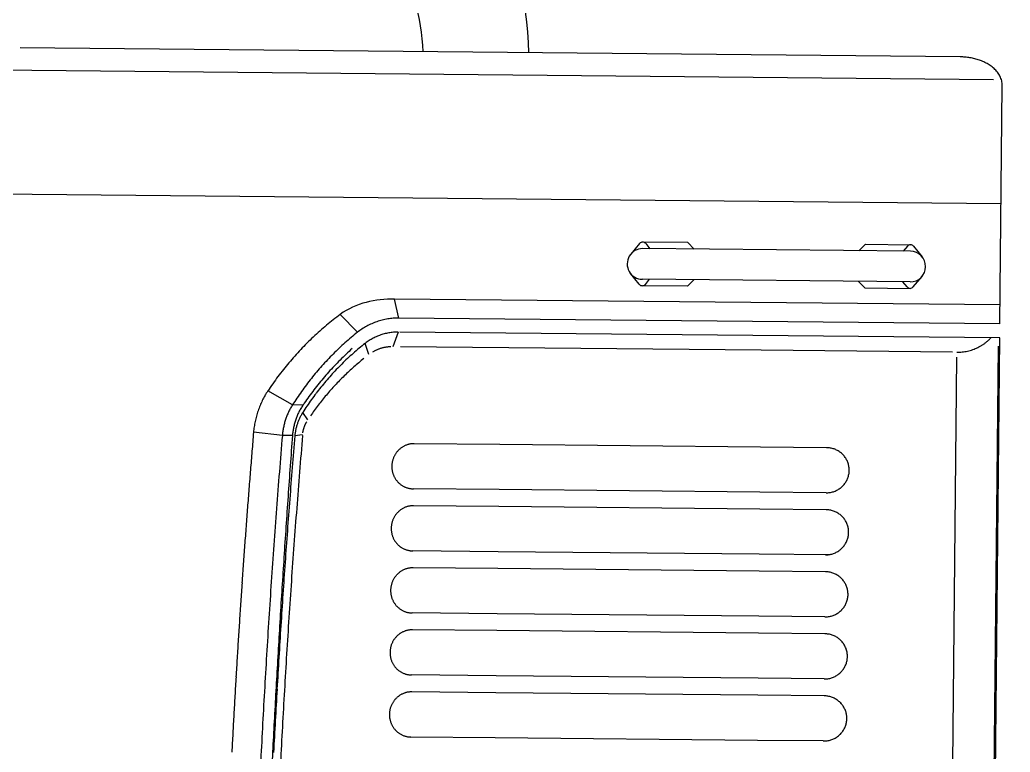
# Model space of a CAD drawing. Header units: metres. Extents: x -81 to 63023, y -186 to 109005.
# Drawn here: x 151.289 to 151.963, y -76.135 to -75.636 of the extents above; entities that cross this region are included whole.
import ezdxf

# ---------------------------------------------------------------- set-up
doc = ezdxf.new("R2010")
doc.units = ezdxf.units.M
doc.layers.add('LIN010CO', color=2, linetype='Continuous')

# ---------------------------------------------------------------- blocks, each defined once
blk = doc.blocks.new('scavatrice posa tubi')
for p, q in [((-0.16793, 0.85181), (-0.8347, 0.85826)), ((-0.14435, 0.83559), (-1.10574, 0.84489)), ((-0.13977, 0.66259), (-0.13813, 0.83153)), ((-0.13895, 0.74756), (-1.17863, 0.75762)), ((-0.39531, 0.71948), (-0.40159, 0.71201)), ((-0.36115, 0.72017), (-0.39314, 0.72048)), ((-0.39099, 0.71944), (-0.38807, 0.71583)), ((-0.3566, 0.71552), (-0.36115, 0.72017)), ((-0.23984, 0.71439), (-0.2352, 0.71895)), ((-0.2352, 0.71895), (-0.20321, 0.71864)), ((-0.20538, 0.71764), (-0.20837, 0.71409)), ((-0.20106, 0.7176), (-0.19493, 0.71001)), ((-0.20325, 0.71404), (-0.39318, 0.71588)), ((-0.39559, 0.69063), (-0.40172, 0.69821)), ((-0.20134, 0.68875), (-0.19506, 0.69621)), ((-0.36145, 0.68928), (-0.39344, 0.68959)), ((-0.20346, 0.69235), (-0.39339, 0.69419)), ((-0.39127, 0.69058), (-0.38828, 0.69414)), ((-0.35681, 0.69383), (-0.36145, 0.68928)), ((-0.24005, 0.6927), (-0.2355, 0.68806)), ((-0.20566, 0.68879), (-0.20858, 0.6924)), ((-0.2355, 0.68806), (-0.20351, 0.68775)), ((-0.56612, 0.66671), (-0.56913, 0.68014)), ((-0.13964, 0.67598), (-0.56913, 0.68014)), ((-0.59543, 0.65657), (-0.60764, 0.66932)), ((-0.13977, 0.66259), (-0.56612, 0.66671)), ((-0.56656, 0.65672), (-0.57031, 0.64638)), ((-0.13987, 0.65259), (-0.56532, 0.65671)), ((-0.58735, 0.6408), (-0.58999, 0.64875)), ((-0.30904, 0.64386), (-0.56485, 0.64633)), ((-0.14728, -0.01835), (-0.14085, 0.64687)), ((-0.14641, -0.02416), (-0.13987, 0.65259)), ((-0.17349, 0.64254), (-0.30904, 0.64386)), ((-0.17324, 0.35103), (-0.17046, 0.63896)), ((-0.64152, 0.60509), (-0.65901, 0.61498)), ((-0.63404, 0.60501), (-0.64152, 0.60509)), ((-0.63064, 0.59452), (-0.63428, 0.59971)), ((-0.64872, 0.58351), (-0.66915, 0.58569)), ((-0.64154, 0.58344), (-0.64872, 0.58351)), ((-0.63433, 0.58397), (-0.63987, 0.58313)), ((-0.49439, 0.57704), (-0.5552, 0.57763)), ((-0.3097, 0.57526), (-0.49439, 0.57704)), ((-0.26269, 0.5748), (-0.3097, 0.57526)), ((-0.49496, 0.54506), (-0.55581, 0.54565)), ((-0.31001, 0.54327), (-0.49496, 0.54506)), ((-0.26313, 0.54282), (-0.31001, 0.54327)), ((-0.49517, 0.53306), (-0.55562, 0.53365)), ((-0.31013, 0.53127), (-0.49517, 0.53306)), ((-0.26312, 0.53082), (-0.31013, 0.53127)), ((-0.4957, 0.50108), (-0.55623, 0.50166)), ((-0.31044, 0.49929), (-0.4957, 0.50108)), ((-0.26122, 0.49881), (-0.31044, 0.49929)), ((-0.4959, 0.48908), (-0.55605, 0.48967)), ((-0.31056, 0.48729), (-0.4959, 0.48908)), ((-0.26354, 0.48683), (-0.31056, 0.48729)), ((-0.49641, 0.4571), (-0.55666, 0.45768)), ((-0.31087, 0.4553), (-0.49641, 0.4571)), ((-0.26398, 0.45485), (-0.31087, 0.4553)), ((-0.4966, 0.4451), (-0.55647, 0.44568)), ((-0.31098, 0.44331), (-0.4966, 0.4451)), ((-0.26397, 0.44285), (-0.31098, 0.44331)), ((-0.49707, 0.41311), (-0.55708, 0.4137)), ((-0.31129, 0.41132), (-0.49707, 0.41311)), ((-0.2644, 0.41086), (-0.31129, 0.41132)), ((-0.49725, 0.40112), (-0.5569, 0.4017)), ((-0.31141, 0.39932), (-0.49725, 0.40112)), ((-0.2644, 0.39887), (-0.31141, 0.39932)), ((-0.4977, 0.36913), (-0.55751, 0.36971)), ((-0.31172, 0.36733), (-0.4977, 0.36913)), ((-0.26483, 0.36688), (-0.31172, 0.36733))]:
    blk.add_line(p, q)
for centre, radius, start, end in [((-0.68129, 0.85178), 0.20743, 0.82507, 64.12645), ((-0.68129, 0.85178), 0.13246, 1.60622, 64.12645), ((-0.16836, 0.80684), 0.04498, 87.25592, 89.45189), ((-0.16835, 0.80708), 0.04473, 85.04064, 87.24921), ((-0.16831, 0.80756), 0.04425, 82.81329, 85.04546), ((-0.1682, 0.80837), 0.04343, 80.54041, 82.81497), ((-0.16805, 0.80929), 0.0425, 78.21468, 80.53921), ((-0.16782, 0.8104), 0.04136, 75.82828, 78.21605), ((-0.16746, 0.81182), 0.0399, 73.35188, 75.82788), ((-0.16701, 0.81333), 0.03833, 70.77654, 73.35359), ((-0.16645, 0.81494), 0.03662, 68.08086, 70.77845), ((-0.16575, 0.81668), 0.03475, 65.23881, 68.08214), ((-0.16492, 0.81846), 0.03279, 62.23049, 65.2427), ((-0.16395, 0.8203), 0.0307, 59.01365, 62.23185), ((-0.16286, 0.82212), 0.02858, 55.56041, 59.01669), ((-0.16168, 0.82384), 0.02649, 51.82123, 55.54948), ((-0.16031, 0.82558), 0.02427, 47.76163, 51.83103), ((-0.15892, 0.82711), 0.02222, 43.32222, 47.7685), ((-0.15748, 0.82847), 0.02023, 38.43128, 43.31375), ((-0.15608, 0.82958), 0.01845, 33.08765, 38.44245), ((-0.15476, 0.83044), 0.01687, 27.22734, 33.08169), ((-0.15354, 0.83107), 0.0155, 20.85096, 27.22268), ((-0.15259, 0.83143), 0.01448, 14.02688, 20.84788), ((-0.1519, 0.83161), 0.01377, 6.83186, 14.00432), ((-0.15156, 0.83166), 0.01343, 359.45241, 6.80186), ((-0.39317, 0.71768), 0.0028, 38.96705, 139.92418), ((-0.20324, 0.71584), 0.0028, 38.96692, 139.92405), ((-0.39329, 0.70503), 0.01085, 89.44555, 269.44555), ((-0.20336, 0.70319), 0.01085, 269.44555, 89.44555), ((-0.39341, 0.69239), 0.0028, 218.96692, 319.92405), ((-0.20348, 0.69055), 0.0028, 218.96705, 319.92418), ((-0.57687, 0.62678), 0.0525, 103.66425, 125.88313), ((-0.57026, 0.6019), 0.07825, 89.17617, 104.06493), ((-0.47531, 0.49228), 0.22103, 126.77688, 128.40016), ((-0.47646, 0.49368), 0.21922, 130.03054, 131.66734), ((-0.47589, 0.49299), 0.22012, 128.39828, 130.02843), ((-0.56637, 0.61967), 0.04698, 118.58049, 123.3979), ((-0.56598, 0.61895), 0.04779, 113.8477, 118.58402), ((-0.56587, 0.61871), 0.04805, 109.13613, 113.84587), ((-0.56591, 0.61883), 0.04793, 104.42192, 109.14426), ((-0.56607, 0.61947), 0.04727, 99.63447, 104.42278), ((-0.56629, 0.62079), 0.04593, 94.71254, 99.6399), ((-0.56644, 0.62269), 0.04403, 89.57954, 94.71926), ((-0.4772, 0.49449), 0.21812, 133.3058, 134.95085), ((-0.4766, 0.49384), 0.21901, 131.66539, 133.30379), ((-0.46781, 0.49603), 0.20509, 128.48304, 130.09944), ((-0.56696, 0.62055), 0.04592, 123.3921, 128.32062), ((-0.56649, 0.61808), 0.03868, 112.5177, 115.00745), ((-0.56636, 0.61776), 0.03902, 110.05284, 112.52082), ((-0.56632, 0.61766), 0.03913, 107.59407, 110.05517), ((-0.56636, 0.61779), 0.039, 105.12594, 107.59552), ((-0.56647, 0.6182), 0.03857, 102.62995, 105.12703), ((-0.56661, 0.61882), 0.03793, 100.08795, 102.62628), ((-0.56676, 0.61967), 0.03707, 97.49631, 100.09422), ((-0.56689, 0.62072), 0.03601, 94.82127, 97.49548), ((-0.567, 0.62196), 0.03477, 92.05064, 94.82087), ((-0.56705, 0.62335), 0.03338, 89.16883, 92.05387), ((-0.47693, 0.4942), 0.21852, 134.94884, 136.59091), ((-0.46787, 0.49609), 0.205, 131.71505, 133.33214), ((-0.46768, 0.49589), 0.20528, 130.10054, 131.71557), ((-0.46798, 0.49415), 0.19694, 128.27953, 129.88906), ((-0.56887, 0.62199), 0.03409, 125.46419, 128.28781), ((-0.56806, 0.62085), 0.03549, 122.74456, 125.45796), ((-0.5675, 0.62), 0.03651, 120.1135, 122.75151), ((-0.567, 0.61911), 0.03752, 117.54077, 120.10705), ((-0.56673, 0.6186), 0.0381, 115.00947, 117.53748), ((-0.57058, 0.61815), 0.02823, 96.1628, 97.99554), ((-0.57058, 0.61811), 0.02827, 94.32433, 96.15455), ((-0.57058, 0.61809), 0.0283, 92.50086, 94.3297), ((-0.16902, 0.67381), 0.03111, 295.71844, 299.26247), ((-0.16902, 0.67381), 0.03111, 295.71844, 299.26247), ((-0.16863, 0.67311), 0.03031, 299.26431, 302.90205), ((-0.16863, 0.67311), 0.03031, 299.26431, 302.90205), ((-0.16815, 0.67238), 0.02944, 302.90052, 306.6455), ((-0.16815, 0.67238), 0.02944, 302.90052, 306.6455), ((-0.16771, 0.67178), 0.02869, 306.6441, 310.48714), ((-0.16771, 0.67178), 0.02869, 306.6441, 310.48714), ((-0.16715, 0.67113), 0.02784, 310.48486, 314.44636), ((-0.16715, 0.67113), 0.02784, 310.48486, 314.44636), ((-0.16655, 0.67051), 0.02698, 314.45803, 318.5453), ((-0.16655, 0.67051), 0.02698, 314.45803, 318.5453), ((-0.47827, 0.49543), 0.2167, 138.24045, 139.89627), ((-0.47754, 0.49478), 0.21768, 136.59106, 138.23955), ((-0.4675, 0.4957), 0.20554, 134.94536, 136.55833), ((-0.4675, 0.4957), 0.20554, 133.33142, 134.94438), ((-0.4554, 0.48433), 0.21564, 133.3898, 134.96083), ((-0.45611, 0.4851), 0.2146, 131.8134, 133.39176), ((-0.46777, 0.49387), 0.19729, 131.49156, 133.09833), ((-0.46752, 0.4936), 0.19766, 129.89005, 131.49385), ((-0.57104, 0.61934), 0.02696, 118.43534, 120.41658), ((-0.5709, 0.61907), 0.02726, 116.53353, 118.43204), ((-0.57085, 0.61897), 0.02737, 114.64408, 116.5348), ((-0.57092, 0.61914), 0.02719, 112.79755, 114.64977), ((-0.57075, 0.61872), 0.02764, 110.92726, 112.79965), ((-0.57069, 0.61858), 0.02779, 109.06165, 110.92372), ((-0.57067, 0.61852), 0.02786, 107.20431, 109.06203), ((-0.57066, 0.61849), 0.02789, 105.36106, 107.21649), ((-0.57063, 0.61835), 0.02803, 103.50224, 105.3485), ((-0.57061, 0.6183), 0.02808, 101.66291, 103.5055), ((-0.5706, 0.61824), 0.02814, 99.82296, 101.66189), ((-0.57058, 0.61814), 0.02824, 97.99017, 99.82245), ((-0.17009, 0.67728), 0.03477, 269.44345, 272.58055), ((-0.17009, 0.67728), 0.03477, 269.44345, 272.58055), ((-0.17008, 0.67709), 0.03458, 272.58027, 275.76915), ((-0.17008, 0.67709), 0.03458, 272.58027, 275.76915), ((-0.17006, 0.6769), 0.03438, 275.76926, 278.9767), ((-0.17006, 0.6769), 0.03438, 275.76926, 278.9767), ((-0.17001, 0.67658), 0.03407, 278.97608, 282.21262), ((-0.17001, 0.67658), 0.03407, 278.97608, 282.21262), ((-0.16991, 0.67616), 0.03363, 282.20821, 285.48737), ((-0.16991, 0.67616), 0.03363, 282.20821, 285.48737), ((-0.16978, 0.67565), 0.0331, 285.49333, 288.82451), ((-0.16978, 0.67565), 0.0331, 285.49333, 288.82451), ((-0.16957, 0.67506), 0.03248, 288.8213, 292.21663), ((-0.16957, 0.67506), 0.03248, 288.8213, 292.21663), ((-0.16932, 0.67444), 0.03181, 292.21954, 295.72256), ((-0.16932, 0.67444), 0.03181, 292.21954, 295.72256), ((-0.47783, 0.49506), 0.21727, 139.89637, 141.54784), ((-0.46726, 0.49549), 0.20586, 138.16949, 139.77994), ((-0.4674, 0.49561), 0.20568, 136.55784, 138.16966), ((-0.45702, 0.4859), 0.21339, 136.53939, 138.12691), ((-0.45615, 0.48508), 0.21458, 134.96043, 136.53901), ((-0.46728, 0.49336), 0.198, 134.70142, 136.30247), ((-0.4674, 0.49348), 0.19783, 133.0986, 134.70102), ((-0.47078, 0.48796), 0.19222, 130.07298, 131.457), ((-0.47075, 0.48793), 0.19226, 128.69024, 130.07403), ((-0.47876, 0.49577), 0.21611, 143.20095, 144.86135), ((-0.47804, 0.49523), 0.21701, 141.54749, 143.20102), ((-0.46745, 0.49564), 0.20562, 139.779, 141.39128), ((-0.45773, 0.48655), 0.21243, 138.12702, 139.72165), ((-0.4677, 0.49378), 0.19741, 137.91247, 139.51833), ((-0.46819, 0.49422), 0.19675, 136.30059, 137.91172), ((-0.47215, 0.48946), 0.19019, 134.24458, 135.64349), ((-0.47182, 0.48911), 0.19067, 132.84897, 134.24422), ((-0.47136, 0.48862), 0.19134, 131.45878, 132.84922), ((-0.47822, 0.49539), 0.21676, 144.86159, 146.51695), ((-0.46689, 0.4952), 0.20633, 142.99919, 144.60596), ((-0.46685, 0.49516), 0.20638, 141.39205, 142.99836), ((-0.46017, 0.48855), 0.20927, 141.32625, 142.94495), ((-0.45877, 0.48742), 0.21107, 139.72114, 141.32609), ((-0.46758, 0.49367), 0.19757, 139.51856, 141.12305), ((-0.47312, 0.49039), 0.18885, 137.048, 138.45677), ((-0.47274, 0.49003), 0.18937, 135.64202, 137.0469), ((-0.61289, 0.58368), 0.05575, 149.86428, 153.88855), ((-0.61684, 0.58598), 0.05119, 145.48642, 149.86901), ((-0.46666, 0.49503), 0.20662, 144.60399, 146.20847), ((-0.46089, 0.48909), 0.20837, 142.94513, 144.57093), ((-0.46799, 0.494), 0.19704, 142.73067, 144.33951), ((-0.46792, 0.49395), 0.19713, 141.12183, 142.72998), ((-0.4742, 0.49131), 0.18742, 139.86792, 141.28746), ((-0.47337, 0.49061), 0.18851, 138.45693, 139.86822), ((-0.60663, 0.58083), 0.06263, 157.64542, 161.22772), ((-0.60947, 0.582), 0.05956, 153.88295, 157.65039), ((-0.61058, 0.58442), 0.03721, 146.2627, 150.68653), ((-0.46648, 0.49491), 0.20683, 146.21027, 147.81315), ((-0.60466, 0.58412), 0.03605, 144.57742, 149.16918), ((-0.46826, 0.49416), 0.19673, 145.94262, 147.55398), ((-0.46219, 0.49001), 0.20678, 144.57122, 146.20939), ((-0.4676, 0.49373), 0.19751, 144.34139, 145.94633), ((-0.47513, 0.49205), 0.18624, 142.71523, 144.14371), ((-0.47494, 0.4919), 0.18648, 141.28796, 142.71461), ((-0.60393, 0.57995), 0.06548, 164.68692, 168.11364), ((-0.60466, 0.58015), 0.06472, 161.22477, 164.69159), ((-0.60193, 0.58026), 0.04682, 158.46281, 161.97889), ((-0.60461, 0.58132), 0.04394, 154.72213, 158.46917), ((-0.60752, 0.5827), 0.04072, 150.68107, 154.72412), ((-0.59798, 0.5807), 0.04357, 157.41273, 161.21339), ((-0.59999, 0.58154), 0.04139, 153.41823, 157.41868), ((-0.60222, 0.58266), 0.0389, 149.16261, 153.41943), ((-0.60328, 0.57999), 0.03673, 151.21493, 153.05065), ((-0.60325, 0.57998), 0.03676, 149.38961, 151.22349), ((-0.60326, 0.57999), 0.03676, 147.56087, 149.39521), ((-0.4757, 0.49246), 0.18553, 144.14294, 145.57692), ((-0.60434, 0.58003), 0.06506, 168.10843, 171.55715), ((-0.59871, 0.5793), 0.05018, 165.35032, 168.63108), ((-0.6001, 0.57966), 0.04875, 161.97381, 165.35103), ((-0.59547, 0.57991), 0.0462, 164.87324, 168.45783), ((-0.59645, 0.58018), 0.04518, 161.21081, 164.87537), ((-0.6033, 0.58004), 0.0367, 164.13128, 165.96838), ((-0.6036, 0.58013), 0.03639, 162.27776, 164.13089), ((-0.60344, 0.58008), 0.03655, 160.43921, 162.28387), ((-0.60355, 0.58011), 0.03644, 158.58228, 160.43243), ((-0.6033, 0.58002), 0.03671, 156.7474, 158.58426), ((-0.60332, 0.58003), 0.03668, 154.90804, 156.74605), ((-0.6036, 0.58017), 0.03637, 153.06365, 154.91771), ((-7.12125, 3.04085), 6.93575, 339.304047, 339.30863), ((-7.05769, 3.19634), 6.93326, 337.920861, 337.925444), ((-7.32495, 3.50104), 7.29771, 336.497005, 336.50136), ((-7.25408, 3.66463), 7.30012, 335.101947, 335.106301), ((-7.54097, 4.0017), 7.70446, 333.730432, 333.734557), ((-7.45582, 4.16591), 7.703, 332.358839, 332.362964), ((-7.7671, 4.54775), 8.15818, 331.00124, 331.005137), ((6.16932, 0.00762), 6.86286, 175.168137, 175.279749), ((-0.60604, 0.58027), 0.06334, 171.55368, 175.09566), ((6.21933, 0.0115), 6.89183, 175.239111, 175.45523), ((-0.59872, 0.57925), 0.05019, 171.85823, 175.13853), ((-0.59803, 0.57916), 0.05088, 168.62453, 171.86015), ((8.79977, -0.12277), 9.46769, 175.722276, 175.984462), ((6.2024, 0.01133), 6.86611, 175.222921, 175.410622), ((-0.59581, 0.57992), 0.04587, 171.99948, 175.6095), ((-0.59502, 0.57982), 0.04666, 168.45482, 172.00344), ((-0.60343, 0.58009), 0.03656, 173.36207, 175.20627), ((-0.60352, 0.58009), 0.03647, 171.50934, 173.35812), ((-0.60366, 0.58012), 0.03633, 169.66164, 171.51729), ((-0.60323, 0.58003), 0.03676, 167.81545, 169.64979), ((-0.60349, 0.5801), 0.03651, 165.9806, 167.82754), ((6.15655, 0.00899), 6.81519, 175.165224, 175.382718), ((-6.10796, 1.48293), 5.54689, 350.68828, 350.69401), ((-6.30955, 1.66432), 5.77702, 349.241875, 349.247375), ((-6.31149, 1.81441), 5.80879, 347.796268, 347.801998), ((-6.4929, 2.00835), 6.02898, 346.364705, 346.369976), ((-6.45383, 2.15847), 6.02837, 344.895685, 344.900956), ((-6.62721, 2.36201), 6.25063, 343.513481, 343.518294), ((-6.63345, 2.52318), 6.30418, 342.129654, 342.134696), ((-6.86574, 2.76882), 6.60263, 340.724069, 340.728882), ((-0.55526, 0.56209), 0.01555, 113.83081, 117.27907), ((-0.55531, 0.5622), 0.01544, 110.3567, 113.82924), ((-0.5553, 0.56218), 0.01546, 106.89467, 110.36424), ((-0.55533, 0.56229), 0.01534, 103.39653, 106.89085), ((-0.55533, 0.56227), 0.01537, 99.91062, 103.40081), ((-0.55535, 0.56238), 0.01525, 96.39864, 99.91358), ((-0.55534, 0.56234), 0.01529, 92.88735, 96.39427), ((-0.55535, 0.56238), 0.01526, 89.44136, 92.88252), ((6.14146, 0.01004), 6.83489, 175.280729, 175.3928), ((-0.5547, 0.56153), 0.01636, 150.91349, 154.19059), ((-0.55484, 0.5616), 0.01621, 147.59801, 150.90581), ((-0.55484, 0.5616), 0.01621, 144.2825, 147.59007), ((-0.55485, 0.56161), 0.01619, 140.9788, 144.29003), ((-0.55494, 0.56168), 0.01608, 137.64035, 140.97427), ((-0.55497, 0.56171), 0.01604, 134.29995, 137.64326), ((-0.55503, 0.56177), 0.01596, 130.93448, 134.29406), ((-0.55518, 0.56195), 0.01572, 127.52522, 130.93705), ((-0.55514, 0.5619), 0.01578, 124.13198, 127.52937), ((-0.55518, 0.56196), 0.01571, 120.71821, 124.1321), ((-0.55523, 0.56204), 0.01562, 117.28922, 120.72259), ((-0.26285, 0.55835), 0.01646, 84.80361, 89.44233), ((-0.26285, 0.55832), 0.01648, 80.17924, 84.81063), ((-0.26285, 0.55835), 0.01645, 75.52824, 80.16879), ((-0.26282, 0.55846), 0.01634, 70.75827, 75.53261), ((-0.26283, 0.55845), 0.01635, 66.09127, 70.76092), ((-0.26277, 0.55857), 0.01621, 61.38337, 66.09127), ((-0.26278, 0.55855), 0.01624, 56.58391, 61.38826), ((-0.26273, 0.55862), 0.01615, 51.84841, 56.57464), ((-0.26268, 0.55869), 0.01607, 47.10102, 51.8536), ((-0.26267, 0.55871), 0.01604, 42.33536, 47.09389), ((-0.26263, 0.55874), 0.01599, 37.56593, 42.34027), ((-0.55473, 0.56148), 0.01634, 176.90526, 180.18602), ((-0.55447, 0.56146), 0.01661, 173.67698, 176.9055), ((-0.55463, 0.56148), 0.01645, 170.42179, 173.6817), ((-0.55437, 0.56144), 0.01671, 167.24221, 170.41642), ((-0.55479, 0.56154), 0.01628, 163.95613, 167.24996), ((-0.55459, 0.56148), 0.01649, 160.70406, 163.95457), ((-0.55455, 0.56147), 0.01652, 157.46852, 160.71445), ((-0.55474, 0.56154), 0.01632, 154.1714, 157.45674), ((-0.26252, 0.55882), 0.01586, 32.74892, 37.56243), ((-0.26254, 0.55881), 0.01589, 27.9445, 32.75022), ((-0.26249, 0.55884), 0.01582, 23.13529, 27.94926), ((-0.26244, 0.55886), 0.01577, 18.28436, 23.12445), ((-0.26251, 0.55884), 0.01584, 13.47009, 18.28818), ((-0.26241, 0.55886), 0.01574, 8.60673, 13.45575), ((6.12752, 0.01107), 6.82092, 175.392061, 175.504361), ((6.21939, 0.01153), 6.89189, 175.455484, 175.671603), ((6.21078, 0.01061), 6.87453, 175.410294, 175.597765), ((6.15654, 0.00898), 6.81517, 175.382625, 175.60012), ((-0.55458, 0.56148), 0.01649, 180.18934, 183.44077), ((-0.55454, 0.56148), 0.01654, 183.43451, 186.67677), ((-0.55481, 0.56145), 0.01626, 186.67728, 189.93903), ((-0.5548, 0.56145), 0.01628, 189.93701, 193.23083), ((-0.55489, 0.56143), 0.01618, 193.24314, 196.55759), ((-0.55474, 0.56148), 0.01634, 196.54756, 199.82901), ((-0.55511, 0.56134), 0.01594, 199.83171, 203.19427), ((-0.55507, 0.56136), 0.01599, 203.19233, 206.54572), ((-0.26252, 0.55888), 0.01585, 344.47176, 349.23579), ((-0.26247, 0.55887), 0.0158, 349.23205, 354.0648), ((-0.26238, 0.55887), 0.01571, 3.75187, 8.61166), ((-0.26235, 0.55886), 0.01568, 354.04948, 358.91775), ((-0.26248, 0.55886), 0.01581, 358.92138, 3.74978), ((-0.55511, 0.56134), 0.01594, 206.54282, 209.9063), ((-0.5552, 0.56129), 0.01584, 209.91476, 213.30047), ((-0.55531, 0.56121), 0.01571, 213.29072, 216.60539), ((-0.55535, 0.56119), 0.01566, 216.61287, 220.03661), ((-0.55543, 0.56112), 0.01556, 220.03988, 223.4863), ((-0.55547, 0.56108), 0.0155, 223.47538, 226.93486), ((-0.55554, 0.56101), 0.0154, 226.94251, 230.4233), ((-0.55563, 0.5609), 0.01526, 230.42042, 233.93375), ((-0.55553, 0.56103), 0.01543, 233.9219, 237.42744), ((-0.55565, 0.56085), 0.0152, 237.44937, 241.00234), ((-0.26281, 0.55905), 0.01619, 315.85183, 320.56913), ((-0.26275, 0.559), 0.01611, 320.5707, 325.31068), ((-0.26265, 0.55894), 0.01599, 325.30301, 330.07644), ((-0.26265, 0.55893), 0.01599, 330.08965, 334.86376), ((-0.26259, 0.55891), 0.01593, 334.85831, 339.65143), ((-0.26253, 0.55889), 0.01586, 339.64263, 344.455), ((6.14135, 0.00997), 6.83479, 175.504219, 175.61629), ((-0.55565, 0.56085), 0.0152, 241.00684, 244.55844), ((-0.55564, 0.56086), 0.01522, 244.53562, 248.08286), ((-0.55571, 0.56068), 0.01503, 248.09576, 251.68653), ((-0.55563, 0.56092), 0.01528, 251.68232, 255.21009), ((-0.55567, 0.56079), 0.01514, 255.21044, 258.77349), ((-0.55567, 0.5608), 0.01515, 258.78789, 262.34865), ((-0.55566, 0.56087), 0.01523, 262.341, 265.88893), ((-0.55566, 0.56084), 0.01519, 265.89881, 269.45911), ((-0.26297, 0.55933), 0.01652, 269.45148, 273.92823), ((-0.26296, 0.5593), 0.01648, 273.91871, 278.55033), ((-0.26297, 0.55932), 0.0165, 278.56186, 283.18936), ((-0.26296, 0.55929), 0.01648, 283.18112, 287.81342), ((-0.26296, 0.55929), 0.01647, 287.82271, 292.45822), ((-0.26293, 0.55921), 0.01639, 292.45342, 297.10978), ((-0.26294, 0.55923), 0.01641, 297.11213, 301.76459), ((-0.26287, 0.55912), 0.01628, 301.75867, 306.44848), ((-0.26289, 0.55914), 0.01631, 306.45972, 311.14266), ((-0.2628, 0.55904), 0.01618, 311.13305, 315.85126), ((8.75868, -0.11984), 9.42649, 175.984746, 176.248078), ((6.22759, 0.00936), 6.89138, 175.598108, 175.785122), ((6.15542, 0.00891), 6.8489, 175.616465, 175.728306), ((6.21935, 0.01151), 6.89185, 175.671414, 175.887534), ((6.1565, 0.00896), 6.81513, 175.599959, 175.817454), ((-0.55525, 0.51761), 0.01623, 144.29683, 147.60119), ((-0.5553, 0.51765), 0.01616, 140.97525, 144.29358), ((-0.55536, 0.5177), 0.01608, 137.64035, 140.97427), ((-0.5554, 0.51773), 0.01603, 134.29271, 137.63717), ((-0.55547, 0.5178), 0.01593, 130.93184, 134.29669), ((-0.55558, 0.51793), 0.01576, 127.5298, 130.93246), ((-0.55557, 0.51791), 0.01578, 124.12459, 127.52198), ((-0.55561, 0.51798), 0.01571, 120.71821, 124.1321), ((-0.55566, 0.51806), 0.01562, 117.28922, 120.72259), ((-0.55569, 0.51811), 0.01555, 113.83081, 117.27907), ((-0.55573, 0.51822), 0.01544, 110.3567, 113.82924), ((-0.55573, 0.5182), 0.01546, 106.89467, 110.36424), ((-0.55576, 0.51831), 0.01534, 103.39653, 106.89085), ((-0.55575, 0.51829), 0.01537, 99.91062, 103.40081), ((-0.55577, 0.51839), 0.01525, 96.38957, 99.9045), ((-0.55577, 0.51836), 0.01529, 92.88652, 96.39344), ((-0.55577, 0.51839), 0.01525, 89.45164, 92.89211), ((-0.26328, 0.51433), 0.01649, 84.81407, 89.44477), ((-0.26327, 0.51437), 0.01644, 80.17374, 84.81613), ((-0.26328, 0.51436), 0.01646, 75.52953, 80.17009), ((-0.26324, 0.51451), 0.01631, 70.75295, 75.53439), ((-0.26326, 0.51445), 0.01636, 66.08663, 70.75352), ((-0.26321, 0.51455), 0.01625, 61.38921, 66.08543), ((-0.26319, 0.51459), 0.01622, 56.58568, 61.39736), ((-0.26316, 0.51464), 0.01615, 51.84841, 56.57464), ((-0.26311, 0.51471), 0.01607, 47.10102, 51.8536), ((-0.55502, 0.51749), 0.01648, 170.42416, 173.67697), ((-0.55482, 0.51746), 0.01669, 167.24015, 170.41848), ((-0.55521, 0.51755), 0.01628, 163.95613, 167.24996), ((-0.55502, 0.5175), 0.01648, 160.70573, 163.95831), ((-0.55499, 0.51749), 0.01651, 157.45272, 160.70026), ((-0.55515, 0.51755), 0.01634, 154.18555, 157.46677), ((-0.55513, 0.51754), 0.01636, 150.90115, 154.17825), ((-0.55525, 0.51761), 0.01622, 147.59904, 150.90478), ((-0.26309, 0.51473), 0.01604, 42.33536, 47.09389), ((-0.26305, 0.51476), 0.01599, 37.56593, 42.34027), ((-0.26293, 0.51486), 0.01583, 32.74069, 37.56314), ((-0.263, 0.51481), 0.01592, 27.95045, 32.74427), ((-0.2629, 0.51486), 0.01581, 23.13584, 27.9544), ((-0.26287, 0.51488), 0.01577, 18.28436, 23.12445), ((-0.26294, 0.51485), 0.01584, 13.46997, 18.2883), ((6.15532, 0.00886), 6.84881, 175.727827, 175.839668), ((6.21082, 0.01059), 6.87457, 175.785057, 175.972529), ((-0.55516, 0.5175), 0.01634, 176.90526, 180.18602), ((-0.55501, 0.5175), 0.01649, 180.18934, 183.44077), ((-0.55491, 0.51748), 0.01659, 173.67604, 176.90776), ((-0.55496, 0.5175), 0.01654, 183.43451, 186.67677), ((-0.55524, 0.51747), 0.01626, 186.67562, 189.93782), ((-0.55522, 0.51747), 0.01628, 189.93701, 193.23083), ((-0.55532, 0.51745), 0.01618, 193.24314, 196.55759), ((-0.55516, 0.51749), 0.01634, 196.54756, 199.82901), ((-0.26284, 0.51488), 0.01574, 8.60673, 13.45575), ((-0.2629, 0.51489), 0.0158, 349.23319, 354.06366), ((-0.26281, 0.51488), 0.01571, 3.75187, 8.61166), ((-0.26278, 0.51488), 0.01568, 354.04948, 358.91775), ((-0.26291, 0.51488), 0.01581, 358.92126, 3.7499), ((6.16943, 0.00787), 6.86295, 175.840027, 175.95164), ((6.21941, 0.01148), 6.89191, 175.887345, 176.103464), ((6.16369, 0.00843), 6.82235, 175.817386, 176.034652), ((-0.55554, 0.51736), 0.01595, 199.83194, 203.19404), ((-0.55548, 0.51738), 0.01601, 203.19022, 206.53995), ((-0.55556, 0.51734), 0.01591, 206.53962, 209.90951), ((-0.55563, 0.5173), 0.01584, 209.91476, 213.30047), ((-0.55571, 0.51725), 0.01574, 213.29358, 216.60253), ((-0.55577, 0.5172), 0.01566, 216.607, 220.03097), ((-0.5559, 0.5171), 0.01549, 220.03263, 223.49234), ((-0.55588, 0.51711), 0.01552, 223.49031, 226.9459), ((-0.55596, 0.51703), 0.01541, 226.94308, 230.42273), ((-0.26315, 0.515), 0.01608, 320.57199, 325.31975), ((-0.26309, 0.51496), 0.01601, 325.31159, 330.07883), ((-0.26308, 0.51495), 0.01599, 330.08672, 334.86106), ((-0.26304, 0.51493), 0.01595, 334.86151, 339.64822), ((-0.26295, 0.5149), 0.01585, 339.6408, 344.45683), ((-0.26294, 0.51489), 0.01584, 344.4725, 349.2379), ((-0.55605, 0.51691), 0.01526, 230.41311, 233.92644), ((-0.55596, 0.51705), 0.01542, 233.93693, 237.4427), ((-0.55607, 0.51686), 0.01521, 237.43373, 240.98647), ((-0.55608, 0.51686), 0.0152, 241.00684, 244.55844), ((-0.55607, 0.51687), 0.01521, 244.54401, 248.09125), ((-0.55614, 0.5167), 0.01503, 248.08716, 251.67794), ((-0.55606, 0.51694), 0.01528, 251.68232, 255.21009), ((-0.5561, 0.51681), 0.01514, 255.21935, 258.7824), ((-0.5561, 0.51682), 0.01515, 258.78789, 262.34865), ((-0.55608, 0.51689), 0.01523, 262.341, 265.88893), ((-0.55609, 0.51685), 0.01519, 265.89881, 269.45911), ((-0.26339, 0.51535), 0.01652, 269.4452, 273.92173), ((-0.26339, 0.51531), 0.01648, 273.92436, 278.55598), ((-0.26339, 0.51533), 0.0165, 278.55682, 283.18431), ((-0.26339, 0.51531), 0.01648, 283.18112, 287.81342), ((-0.26339, 0.51531), 0.01647, 287.82043, 292.45594), ((-0.26336, 0.51523), 0.01639, 292.45342, 297.10978), ((-0.26337, 0.51525), 0.01641, 297.11771, 301.77018), ((-0.26329, 0.51513), 0.01627, 301.76223, 306.45226), ((-0.26331, 0.51516), 0.01631, 306.45065, 311.13358), ((-0.26324, 0.51507), 0.01619, 311.13522, 315.84908), ((-0.26322, 0.51506), 0.01618, 315.8455, 320.56577), ((6.18347, 0.00687), 6.87703, 175.951506, 176.062889), ((8.74233, -0.1188), 9.4101, 176.247887, 176.511677), ((6.20241, 0.01117), 6.86614, 175.972431, 176.160132), ((-0.55583, 0.47375), 0.01603, 134.29271, 137.63717), ((-0.55589, 0.47382), 0.01594, 130.93854, 134.30339), ((-0.55601, 0.47395), 0.01576, 127.52275, 130.92541), ((-0.55599, 0.47393), 0.01578, 124.13743, 127.53482), ((-0.55604, 0.47399), 0.01571, 120.71321, 124.1271), ((-0.55608, 0.47407), 0.01561, 117.28123, 120.7146), ((-0.55611, 0.47413), 0.01555, 113.83081, 117.27907), ((-0.55616, 0.47423), 0.01544, 110.36517, 113.83772), ((-0.55615, 0.47421), 0.01546, 106.886, 110.35557), ((-0.55618, 0.47432), 0.01534, 103.40537, 106.89969), ((-0.55618, 0.4743), 0.01537, 99.90165, 103.39184), ((-0.5562, 0.47441), 0.01525, 96.39864, 99.91358), ((-0.55619, 0.47438), 0.01529, 92.88735, 96.39427), ((-0.5562, 0.47441), 0.01526, 89.45136, 92.89183), ((-0.26371, 0.47035), 0.01649, 84.80774, 89.43821), ((-0.2637, 0.47039), 0.01644, 80.17374, 84.81613), ((-0.2637, 0.47038), 0.01645, 75.53585, 80.1764), ((-0.26366, 0.47052), 0.01631, 70.75295, 75.53439), ((-0.26368, 0.47047), 0.01636, 66.08663, 70.75352), ((-0.26364, 0.47057), 0.01625, 61.38921, 66.08543), ((-0.26362, 0.4706), 0.01622, 56.58024, 61.39192), ((6.16945, 0.0079), 6.86296, 176.063436, 176.175048), ((6.21936, 0.01149), 6.89186, 176.103505, 176.319625), ((6.1637, 0.00843), 6.82235, 176.034637, 176.251902), ((-0.55564, 0.47357), 0.01628, 163.95394, 167.24776), ((-0.55544, 0.47351), 0.01648, 160.70573, 163.95831), ((-0.55542, 0.4735), 0.01651, 157.45592, 160.70346), ((-0.55557, 0.47357), 0.01634, 154.18555, 157.46677), ((-0.55555, 0.47356), 0.01636, 150.90115, 154.17825), ((-0.55568, 0.47363), 0.01622, 147.59904, 150.90478), ((-0.55567, 0.47363), 0.01623, 144.29683, 147.60119), ((-0.55573, 0.47366), 0.01616, 140.97525, 144.29358), ((-0.55579, 0.47371), 0.01608, 137.63443, 140.96835), ((-0.26359, 0.47066), 0.01615, 51.84841, 56.57464), ((-0.26353, 0.47072), 0.01606, 47.10597, 51.85854), ((-0.26352, 0.47074), 0.01604, 42.33536, 47.09389), ((-0.26348, 0.47078), 0.01599, 37.56174, 42.33608), ((-0.26335, 0.47087), 0.01583, 32.74445, 37.5669), ((-0.26343, 0.47082), 0.01592, 27.95045, 32.74427), ((-0.26332, 0.47088), 0.01581, 23.13573, 27.95451), ((6.2024, 0.01119), 6.86613, 176.16028, 176.34798), ((-0.55558, 0.47351), 0.01635, 176.90541, 180.18617), ((-0.55544, 0.47351), 0.01649, 180.18972, 183.44115), ((-0.55534, 0.4735), 0.01659, 173.67537, 176.9071), ((-0.55539, 0.47351), 0.01654, 183.43361, 186.67588), ((-0.55544, 0.47351), 0.01648, 170.42535, 173.67815), ((-0.55567, 0.47348), 0.01626, 186.67694, 189.93937), ((-0.55524, 0.47348), 0.01669, 167.24015, 170.41848), ((-0.55565, 0.47348), 0.01628, 189.93508, 193.2289), ((-0.2633, 0.47089), 0.01577, 18.28436, 23.12445), ((-0.26336, 0.47087), 0.01585, 13.46815, 18.28647), ((-0.26327, 0.4709), 0.01574, 8.60673, 13.45575), ((-0.26323, 0.4709), 0.01571, 3.75187, 8.61166), ((-0.2632, 0.47089), 0.01568, 354.04982, 358.91808), ((-0.26333, 0.47089), 0.01581, 358.92148, 3.75011), ((6.14137, 0.00971), 6.83483, 176.174535, 176.286606), ((-0.55575, 0.47346), 0.01618, 193.24559, 196.56004), ((-0.55559, 0.47351), 0.01634, 196.54756, 199.82901), ((-0.55596, 0.47337), 0.01595, 199.82849, 203.19059), ((-0.5559, 0.4734), 0.01601, 203.19416, 206.54389), ((-0.55599, 0.47335), 0.01591, 206.53962, 209.90951), ((-0.55605, 0.47332), 0.01584, 209.91476, 213.30047), ((-0.55616, 0.47325), 0.01571, 213.29072, 216.60539), ((-0.5562, 0.47322), 0.01566, 216.61287, 220.03661), ((-0.2635, 0.47097), 0.01599, 330.08672, 334.86106), ((-0.26346, 0.47095), 0.01595, 334.85908, 339.64579), ((-0.26337, 0.47091), 0.01585, 339.64273, 344.45876), ((-0.26336, 0.47091), 0.01584, 344.47096, 349.23659), ((-0.26332, 0.4709), 0.0158, 349.23319, 354.06366), ((-0.55628, 0.47315), 0.01556, 220.03988, 223.4863), ((-0.55632, 0.47311), 0.0155, 223.47538, 226.93486), ((-0.55639, 0.47304), 0.0154, 226.94251, 230.4233), ((-0.55648, 0.47293), 0.01526, 230.42042, 233.93375), ((-0.55638, 0.47306), 0.01542, 233.93693, 237.4427), ((-0.5565, 0.47288), 0.01521, 237.43373, 240.98647), ((-0.5565, 0.47288), 0.0152, 241.00684, 244.55844), ((-0.55649, 0.47289), 0.01522, 244.53562, 248.08286), ((-0.55656, 0.47272), 0.01503, 248.09576, 251.68653), ((-0.55649, 0.47295), 0.01528, 251.68232, 255.21009), ((-0.55653, 0.47282), 0.01514, 255.22826, 258.79131), ((-0.55652, 0.47283), 0.01515, 258.77888, 262.33964), ((-0.55651, 0.4729), 0.01523, 262.33192, 265.87985), ((-0.55652, 0.47287), 0.01519, 265.89881, 269.45911), ((-0.26378, 0.47125), 0.01639, 292.45342, 297.10978), ((-0.26379, 0.47126), 0.01641, 297.11213, 301.76459), ((-0.26372, 0.47115), 0.01627, 301.76223, 306.45226), ((-0.26374, 0.47117), 0.01631, 306.45564, 311.13857), ((-0.26365, 0.47108), 0.01618, 311.13305, 315.85126), ((-0.26366, 0.47108), 0.01619, 315.85183, 320.56913), ((-0.2636, 0.47103), 0.01611, 320.5707, 325.31068), ((-0.2635, 0.47096), 0.01599, 325.30804, 330.08238), ((6.12748, 0.01059), 6.82091, 176.286427, 176.398727), ((6.21209, 0.01198), 6.88457, 176.319863, 176.536212), ((8.7342, -0.11827), 9.40196, 176.511881, 176.7759), ((6.16368, 0.00842), 6.82233, 176.251831, 176.469096), ((-0.26382, 0.47134), 0.01649, 269.45473, 273.93881), ((-0.26382, 0.47136), 0.01651, 273.92871, 278.55162), ((-0.26382, 0.47137), 0.01652, 278.55371, 283.17479), ((-0.2638, 0.47129), 0.01645, 283.17654, 287.81801), ((-0.26381, 0.47132), 0.01647, 287.82043, 292.45594), ((6.2108, 0.01063), 6.87455, 176.347839, 176.535311), ((-0.55642, 0.42995), 0.01578, 124.12459, 127.52198), ((-0.55646, 0.43001), 0.01571, 120.72591, 124.1398), ((-0.55649, 0.43005), 0.01566, 117.28593, 120.7099), ((-0.55654, 0.43016), 0.01554, 113.84126, 117.29318), ((-0.55661, 0.4303), 0.01538, 110.34686, 113.83201), ((-0.55658, 0.43023), 0.01546, 106.88646, 110.35511), ((-0.5566, 0.43031), 0.01538, 103.40043, 106.88695), ((-0.5566, 0.43032), 0.01537, 99.91062, 103.40081), ((-0.55662, 0.43043), 0.01525, 96.39864, 99.91358), ((-0.55662, 0.43039), 0.01529, 92.87821, 96.38512), ((-0.55662, 0.43042), 0.01526, 89.45136, 92.89183), ((-0.26413, 0.42636), 0.01649, 84.81407, 89.44477), ((-0.26413, 0.42641), 0.01644, 80.17374, 84.81613), ((-0.26413, 0.4264), 0.01646, 75.52953, 80.17009), ((6.14138, 0.00977), 6.83483, 176.399155, 176.511226), ((-0.55584, 0.42952), 0.01651, 157.45592, 160.70346), ((-0.556, 0.42959), 0.01634, 154.18187, 157.46309), ((-0.55598, 0.42957), 0.01636, 150.90115, 154.17825), ((-0.55611, 0.42965), 0.01622, 147.59904, 150.90478), ((-0.5561, 0.42964), 0.01623, 144.3019, 147.60626), ((-0.55616, 0.42968), 0.01616, 140.96974, 144.28808), ((-0.55621, 0.42973), 0.01608, 137.64035, 140.97427), ((-0.55625, 0.42976), 0.01603, 134.29271, 137.63717), ((-0.55632, 0.42983), 0.01593, 130.93184, 134.29669), ((-0.55643, 0.42997), 0.01576, 127.5298, 130.93246), ((-0.26409, 0.42654), 0.01631, 70.75295, 75.53439), ((-0.26411, 0.42649), 0.01636, 66.08663, 70.75352), ((-0.26406, 0.42659), 0.01625, 61.38921, 66.08543), ((-0.26404, 0.42662), 0.01622, 56.58568, 61.39736), ((-0.26401, 0.42667), 0.01615, 51.84841, 56.57464), ((-0.26396, 0.42674), 0.01607, 47.10102, 51.8536), ((-0.26394, 0.42676), 0.01604, 42.33536, 47.09389), ((-0.2639, 0.42679), 0.01599, 37.56593, 42.34027), ((-0.26378, 0.42689), 0.01583, 32.74445, 37.5669), ((6.17091, 0.00797), 6.82958, 176.46912, 176.686157), ((-0.55601, 0.42953), 0.01634, 176.90526, 180.18602), ((-0.55586, 0.42953), 0.01649, 180.18934, 183.44077), ((-0.55574, 0.42951), 0.01661, 173.67764, 176.90616), ((-0.55582, 0.42953), 0.01654, 183.43451, 186.67677), ((-0.5559, 0.42953), 0.01645, 170.42179, 173.6817), ((-0.55565, 0.42949), 0.0167, 167.2405, 170.41471), ((-0.55607, 0.42958), 0.01628, 163.95613, 167.24996), ((-0.55587, 0.42953), 0.01648, 160.70573, 163.95831), ((-0.26386, 0.42684), 0.01593, 27.94714, 32.74095), ((-0.26375, 0.42689), 0.01581, 23.13573, 27.95451), ((-0.26372, 0.42691), 0.01577, 18.28436, 23.12445), ((-0.26379, 0.42689), 0.01584, 13.46997, 18.2883), ((-0.26369, 0.42691), 0.01574, 8.60673, 13.45575), ((-0.26366, 0.42692), 0.01571, 3.75187, 8.61166), ((6.15536, 0.00884), 6.84885, 176.5106, 176.622441), ((6.21941, 0.01152), 6.89191, 176.536084, 176.752204), ((6.2108, 0.01067), 6.87455, 176.535625, 176.723097), ((-0.55609, 0.4295), 0.01626, 186.67562, 189.93782), ((-0.55607, 0.4295), 0.01628, 189.93701, 193.23083), ((-0.55617, 0.42948), 0.01618, 193.24314, 196.55759), ((-0.55602, 0.42952), 0.01634, 196.54756, 199.82901), ((-0.55639, 0.42939), 0.01595, 199.83194, 203.19404), ((-0.55633, 0.42941), 0.01601, 203.19022, 206.53995), ((-0.55642, 0.42937), 0.01591, 206.54404, 209.91393), ((-0.55648, 0.42934), 0.01584, 209.90988, 213.29558), ((-0.2638, 0.42693), 0.01585, 339.6408, 344.45683), ((-0.26379, 0.42692), 0.01584, 344.47238, 349.23802), ((-0.26375, 0.42692), 0.0158, 349.23319, 354.06366), ((-0.26363, 0.42691), 0.01568, 354.04948, 358.91775), ((-0.26376, 0.42691), 0.01581, 358.92126, 3.7499), ((-0.55659, 0.42926), 0.01571, 213.29072, 216.60539), ((-0.55662, 0.42924), 0.01566, 216.61287, 220.03661), ((-0.5567, 0.42917), 0.01556, 220.03988, 223.4863), ((-0.55675, 0.42913), 0.0155, 223.48196, 226.94144), ((-0.55681, 0.42906), 0.0154, 226.94251, 230.4233), ((-0.5569, 0.42895), 0.01526, 230.41311, 233.92644), ((-0.55681, 0.42908), 0.01542, 233.92947, 237.43501), ((-0.55693, 0.4289), 0.0152, 237.44149, 240.99446), ((-0.55693, 0.4289), 0.0152, 241.00684, 244.55844), ((-0.55692, 0.4289), 0.01521, 244.54401, 248.09125), ((-0.55699, 0.42873), 0.01503, 248.08716, 251.67794), ((-0.55691, 0.42897), 0.01528, 251.6911, 255.21887), ((-0.26416, 0.42719), 0.01631, 306.45065, 311.13358), ((-0.26408, 0.42709), 0.01618, 311.13305, 315.85126), ((-0.26408, 0.4271), 0.01619, 315.85183, 320.56913), ((-0.26402, 0.42705), 0.01611, 320.5707, 325.31068), ((-0.26392, 0.42698), 0.01599, 325.30804, 330.08238), ((-0.26393, 0.42698), 0.01599, 330.08672, 334.86106), ((-0.26389, 0.42696), 0.01595, 334.86151, 339.64822), ((6.16944, 0.00804), 6.86294, 176.622686, 176.734298), ((8.74236, -0.11877), 9.41013, 176.775639, 177.039429), ((-0.55695, 0.42884), 0.01514, 255.21044, 258.77349), ((-0.55695, 0.42885), 0.01515, 258.78789, 262.34865), ((-0.55694, 0.42892), 0.01523, 262.341, 265.88893), ((-0.55694, 0.42888), 0.01519, 265.89881, 269.45911), ((-0.26424, 0.42738), 0.01652, 269.45186, 273.92838), ((-0.26424, 0.42735), 0.01648, 273.91795, 278.54957), ((-0.26424, 0.42736), 0.0165, 278.55682, 283.18431), ((-0.26424, 0.42734), 0.01648, 283.18732, 287.81962), ((-0.26424, 0.42734), 0.01647, 287.8144, 292.44991), ((-0.26421, 0.42726), 0.01639, 292.45342, 297.10978), ((-0.26422, 0.42728), 0.01641, 297.11771, 301.77018), ((-0.26414, 0.42716), 0.01627, 301.76223, 306.45226), ((6.21938, 0.01156), 6.89188, 176.752456, 176.968576), ((6.19405, 0.01164), 6.85776, 176.723145, 176.911075), ((6.17089, 0.00798), 6.82956, 176.686228, 176.903265), ((-0.55697, 0.38617), 0.01554, 113.83393, 117.28402), ((-0.55697, 0.38617), 0.01554, 113.83393, 117.28402), ((-0.55697, 0.38617), 0.01554, 113.83393, 117.28402), ((-0.55701, 0.38627), 0.01543, 110.35247, 113.82639), ((-0.55701, 0.38627), 0.01543, 110.35247, 113.82639), ((-0.55701, 0.38627), 0.01543, 110.35247, 113.82639), ((-0.557, 0.38625), 0.01546, 106.89467, 110.36424), ((-0.557, 0.38625), 0.01546, 106.89467, 110.36424), ((-0.557, 0.38625), 0.01546, 106.89467, 110.36424), ((-0.55704, 0.38637), 0.01533, 103.39504, 106.89233), ((-0.55704, 0.38637), 0.01533, 103.39504, 106.89233), ((-0.55704, 0.38637), 0.01533, 103.39504, 106.89233), ((-0.55703, 0.38634), 0.01536, 99.91005, 103.40139), ((-0.55703, 0.38634), 0.01536, 99.91005, 103.40139), ((-0.55703, 0.38634), 0.01536, 99.91005, 103.40139), ((-0.55705, 0.38642), 0.01528, 96.3937, 99.90314), ((-0.55705, 0.38642), 0.01528, 96.3937, 99.90314), ((-0.55705, 0.38642), 0.01528, 96.3937, 99.90314), ((-0.55705, 0.38641), 0.01529, 92.88652, 96.39344), ((-0.55705, 0.38641), 0.01529, 92.88652, 96.39344), ((-0.55705, 0.38641), 0.01529, 92.88652, 96.39344), ((-0.55705, 0.38644), 0.01526, 89.45136, 92.89183), ((-0.55705, 0.38644), 0.01526, 89.45136, 92.89183), ((-0.55705, 0.38644), 0.01526, 89.45136, 92.89183), ((6.18352, 0.00729), 6.87705, 176.73474, 176.846123), ((-0.5564, 0.38559), 0.01637, 150.90173, 154.17768), ((-0.5564, 0.38559), 0.01637, 150.90173, 154.17768), ((-0.5564, 0.38559), 0.01637, 150.90173, 154.17768), ((-0.55655, 0.38567), 0.0162, 147.59709, 150.90672), ((-0.55655, 0.38567), 0.0162, 147.59709, 150.90672), ((-0.55655, 0.38567), 0.0162, 147.59709, 150.90672), ((-0.55653, 0.38566), 0.01622, 144.29603, 147.602), ((-0.55653, 0.38566), 0.01622, 144.29603, 147.602), ((-0.55653, 0.38566), 0.01622, 144.29603, 147.602), ((-0.55657, 0.38569), 0.01618, 140.97708, 144.29175), ((-0.55657, 0.38569), 0.01618, 140.97708, 144.29175), ((-0.55657, 0.38569), 0.01618, 140.97708, 144.29175), ((-0.55664, 0.38574), 0.01608, 137.63443, 140.96835), ((-0.55664, 0.38574), 0.01608, 137.63443, 140.96835), ((-0.55664, 0.38574), 0.01608, 137.63443, 140.96835), ((-0.55667, 0.38577), 0.01604, 134.29305, 137.63683), ((-0.55667, 0.38577), 0.01604, 134.29305, 137.63683), ((-0.55667, 0.38577), 0.01604, 134.29305, 137.63683), ((-0.55673, 0.38584), 0.01595, 130.93991, 134.30202), ((-0.55673, 0.38584), 0.01595, 130.93991, 134.30202), ((-0.55673, 0.38584), 0.01595, 130.93991, 134.30202), ((-0.55687, 0.386), 0.01573, 127.53327, 130.94075), ((-0.55687, 0.386), 0.01573, 127.53327, 130.94075), ((-0.55687, 0.386), 0.01573, 127.53327, 130.94075), ((-0.55686, 0.38597), 0.01577, 124.1231, 127.52347), ((-0.55686, 0.38597), 0.01577, 124.1231, 127.52347), ((-0.55686, 0.38597), 0.01577, 124.1231, 127.52347), ((-0.55688, 0.38601), 0.01572, 120.71482, 124.1255), ((-0.55688, 0.38601), 0.01572, 120.71482, 124.1255), ((-0.55688, 0.38601), 0.01572, 120.71482, 124.1255), ((-0.55692, 0.38609), 0.01564, 117.29163, 120.72018), ((-0.55692, 0.38609), 0.01564, 117.29163, 120.72018), ((-0.55692, 0.38609), 0.01564, 117.29163, 120.72018), ((-0.26456, 0.38238), 0.01649, 84.80762, 89.43833), ((-0.26455, 0.38243), 0.01644, 80.17328, 84.81659), ((-0.26455, 0.38242), 0.01645, 75.52885, 80.17077), ((-0.26453, 0.38252), 0.01635, 70.75845, 75.52889), ((-0.26453, 0.38251), 0.01635, 66.09127, 70.76092), ((-0.26448, 0.38262), 0.01623, 61.38577, 66.08886), ((-0.26448, 0.38262), 0.01623, 56.58208, 61.39009), ((-0.26444, 0.38269), 0.01615, 51.84841, 56.57464), ((-0.26438, 0.38276), 0.01606, 47.10597, 51.85854), ((-0.26437, 0.38277), 0.01604, 42.33536, 47.09389), ((-0.26432, 0.38282), 0.01598, 37.56014, 42.33768), ((-0.55644, 0.38554), 0.01634, 176.90526, 180.18602), ((-0.55644, 0.38554), 0.01634, 176.90526, 180.18602), ((-0.55644, 0.38554), 0.01634, 176.90526, 180.18602), ((-0.55618, 0.38553), 0.0166, 173.67617, 176.9063), ((-0.55618, 0.38553), 0.0166, 173.67617, 176.9063), ((-0.55618, 0.38553), 0.0166, 173.67617, 176.9063), ((-0.55631, 0.38555), 0.01647, 170.42351, 173.67999), ((-0.55631, 0.38555), 0.01647, 170.42351, 173.67999), ((-0.55631, 0.38555), 0.01647, 170.42351, 173.67999), ((-0.55609, 0.38551), 0.0167, 167.24118, 170.41745), ((-0.55609, 0.38551), 0.0167, 167.24118, 170.41745), ((-0.55609, 0.38551), 0.0167, 167.24118, 170.41745), ((-0.55649, 0.3856), 0.01628, 163.95394, 167.24776), ((-0.55649, 0.3856), 0.01628, 163.95394, 167.24776), ((-0.55649, 0.3856), 0.01628, 163.95394, 167.24776), ((-0.5563, 0.38554), 0.01648, 160.70573, 163.95831), ((-0.5563, 0.38554), 0.01648, 160.70573, 163.95831), ((-0.5563, 0.38554), 0.01648, 160.70573, 163.95831), ((-0.55627, 0.38553), 0.01651, 157.45592, 160.70346), ((-0.55627, 0.38553), 0.01651, 157.45592, 160.70346), ((-0.55627, 0.38553), 0.01651, 157.45592, 160.70346), ((-0.55642, 0.3856), 0.01635, 154.18612, 157.4662), ((-0.55642, 0.3856), 0.01635, 154.18612, 157.4662), ((-0.55642, 0.3856), 0.01635, 154.18612, 157.4662), ((-0.26423, 0.38288), 0.01587, 32.75018, 37.56117), ((-0.26425, 0.38287), 0.01589, 27.94519, 32.74953), ((-0.26418, 0.38291), 0.01581, 23.13699, 27.95325), ((-0.26415, 0.38292), 0.01577, 18.28436, 23.12445), ((-0.26421, 0.3829), 0.01585, 13.46815, 18.28647), ((-0.26412, 0.38293), 0.01574, 8.60673, 13.45575), ((6.26929, 0.00256), 6.96295, 176.846055, 176.956063), ((6.2108, 0.01069), 6.87455, 176.910724, 177.098196), ((-0.55628, 0.38554), 0.01649, 180.18957, 183.44054), ((-0.55628, 0.38554), 0.01649, 180.18957, 183.44054), ((-0.55628, 0.38554), 0.01649, 180.18957, 183.44054), ((-0.55625, 0.38554), 0.01653, 183.43393, 186.67735), ((-0.55625, 0.38554), 0.01653, 183.43393, 186.67735), ((-0.55625, 0.38554), 0.01653, 183.43393, 186.67735), ((-0.55651, 0.38551), 0.01627, 186.6762, 189.93725), ((-0.55651, 0.38551), 0.01627, 186.6762, 189.93725), ((-0.55651, 0.38551), 0.01627, 186.6762, 189.93725), ((-0.5565, 0.38552), 0.01628, 189.93701, 193.23083), ((-0.5565, 0.38552), 0.01628, 189.93701, 193.23083), ((-0.5565, 0.38552), 0.01628, 189.93701, 193.23083), ((-0.55659, 0.3855), 0.01619, 193.24406, 196.55667), ((-0.55659, 0.3855), 0.01619, 193.24406, 196.55667), ((-0.55659, 0.3855), 0.01619, 193.24406, 196.55667), ((-0.55647, 0.38553), 0.01631, 196.54799, 199.83448), ((-0.55647, 0.38553), 0.01631, 196.54799, 199.83448), ((-0.55647, 0.38553), 0.01631, 196.54799, 199.83448), ((-0.5568, 0.38541), 0.01596, 199.83009, 203.18899), ((-0.5568, 0.38541), 0.01596, 199.83009, 203.18899), ((-0.5568, 0.38541), 0.01596, 199.83009, 203.18899), ((-0.26422, 0.38294), 0.01584, 344.47142, 349.23614), ((-0.26417, 0.38293), 0.0158, 349.2335, 354.06511), ((-0.26408, 0.38293), 0.01571, 3.75187, 8.61166), ((-0.26405, 0.38293), 0.01568, 354.04948, 358.91775), ((-0.26418, 0.38293), 0.01581, 358.92148, 3.75011), ((6.0587, 0.01371), 6.75206, 176.955662, 177.069108), ((6.21208, 0.01192), 6.88457, 176.968355, 177.184703), ((6.17806, 0.00757), 6.83674, 176.903075, 177.119882), ((-0.55675, 0.38543), 0.01601, 203.19022, 206.53995), ((-0.55675, 0.38543), 0.01601, 203.19022, 206.53995), ((-0.55675, 0.38543), 0.01601, 203.19022, 206.53995), ((-0.55685, 0.38538), 0.0159, 206.54346, 209.9145), ((-0.55685, 0.38538), 0.0159, 206.54346, 209.9145), ((-0.55685, 0.38538), 0.0159, 206.54346, 209.9145), ((-0.55691, 0.38535), 0.01583, 209.91419, 213.30104), ((-0.55691, 0.38535), 0.01583, 209.91419, 213.30104), ((-0.55691, 0.38535), 0.01583, 209.91419, 213.30104), ((-0.55698, 0.3853), 0.01575, 213.29496, 216.60115), ((-0.55698, 0.3853), 0.01575, 213.29496, 216.60115), ((-0.55698, 0.3853), 0.01575, 213.29496, 216.60115), ((-0.55705, 0.38525), 0.01566, 216.607, 220.03097), ((-0.55705, 0.38525), 0.01566, 216.607, 220.03097), ((-0.55705, 0.38525), 0.01566, 216.607, 220.03097), ((-0.55716, 0.38516), 0.01552, 220.02885, 223.48375), ((-0.55716, 0.38516), 0.01552, 220.02885, 223.48375), ((-0.55716, 0.38516), 0.01552, 220.02885, 223.48375), ((-0.55717, 0.38515), 0.01551, 223.48299, 226.94041), ((-0.55717, 0.38515), 0.01551, 223.48299, 226.94041), ((-0.55717, 0.38515), 0.01551, 223.48299, 226.94041), ((-0.55725, 0.38506), 0.01538, 226.94587, 230.43193), ((-0.55725, 0.38506), 0.01538, 226.94587, 230.43193), ((-0.55725, 0.38506), 0.01538, 226.94587, 230.43193), ((-0.55732, 0.38498), 0.01528, 230.42259, 233.93157), ((-0.55732, 0.38498), 0.01528, 230.42259, 233.93157), ((-0.55732, 0.38498), 0.01528, 230.42259, 233.93157), ((-0.55723, 0.3851), 0.01543, 233.9219, 237.42744), ((-0.55723, 0.3851), 0.01543, 233.9219, 237.42744), ((-0.55723, 0.3851), 0.01543, 233.9219, 237.42744), ((-0.26451, 0.38311), 0.01619, 315.85183, 320.56913), ((-0.26444, 0.38305), 0.0161, 320.57428, 325.31746), ((-0.26436, 0.383), 0.016, 325.3079, 330.07834), ((-0.26435, 0.383), 0.01599, 330.08954, 334.86388), ((-0.2643, 0.38297), 0.01593, 334.85888, 339.65086), ((-0.26423, 0.38295), 0.01586, 339.64263, 344.455), ((8.72603, -0.1179), 9.39378, 177.039587, 177.303835), ((-0.55735, 0.38491), 0.0152, 237.44937, 241.00234), ((-0.55735, 0.38491), 0.0152, 237.44937, 241.00234), ((-0.55735, 0.38491), 0.0152, 237.44937, 241.00234), ((-0.55735, 0.38491), 0.01521, 240.9987, 244.55029), ((-0.55735, 0.38491), 0.01521, 240.9987, 244.55029), ((-0.55735, 0.38491), 0.01521, 240.9987, 244.55029), ((-0.55735, 0.38492), 0.01521, 244.5439, 248.09137), ((-0.55735, 0.38492), 0.01521, 244.5439, 248.09137), ((-0.55735, 0.38492), 0.01521, 244.5439, 248.09137), ((-0.55742, 0.38475), 0.01503, 248.09576, 251.68653), ((-0.55742, 0.38475), 0.01503, 248.09576, 251.68653), ((-0.55742, 0.38475), 0.01503, 248.09576, 251.68653), ((-0.55733, 0.38499), 0.01528, 251.67354, 255.20131), ((-0.55733, 0.38499), 0.01528, 251.67354, 255.20131), ((-0.55733, 0.38499), 0.01528, 251.67354, 255.20131), ((-0.55737, 0.38485), 0.01514, 255.21935, 258.7824), ((-0.55737, 0.38485), 0.01514, 255.21935, 258.7824), ((-0.55737, 0.38485), 0.01514, 255.21935, 258.7824), ((-0.55737, 0.38486), 0.01515, 258.78789, 262.34865), ((-0.55737, 0.38486), 0.01515, 258.78789, 262.34865), ((-0.55737, 0.38486), 0.01515, 258.78789, 262.34865), ((-0.55736, 0.38494), 0.01523, 262.341, 265.88893), ((-0.55736, 0.38494), 0.01523, 262.341, 265.88893), ((-0.55736, 0.38494), 0.01523, 262.341, 265.88893), ((-0.55737, 0.3849), 0.01519, 265.89881, 269.45911), ((-0.55737, 0.3849), 0.01519, 265.89881, 269.45911), ((-0.55737, 0.3849), 0.01519, 265.89881, 269.45911), ((-0.26467, 0.38338), 0.01651, 269.44953, 273.93018), ((-0.26467, 0.38338), 0.0165, 273.92089, 278.54816), ((-0.26467, 0.38339), 0.01651, 278.55715, 283.18143), ((-0.26466, 0.38334), 0.01646, 283.17871, 287.81583), ((-0.26466, 0.38334), 0.01647, 287.82759, 292.4654), ((-0.26464, 0.3833), 0.01641, 292.45605, 297.10715), ((-0.26464, 0.3833), 0.01642, 297.11281, 301.7639), ((-0.26456, 0.38317), 0.01627, 301.75718, 306.44997), ((-0.26459, 0.38321), 0.01631, 306.45088, 311.13336), ((-0.26449, 0.3831), 0.01617, 311.13144, 315.85286)]:
    blk.add_arc(centre, radius, start, end)

msp = doc.modelspace()

# ---------------------------------------------------------------- hatches: boundary and pattern name
at = {"layer": 'LIN010CO', "linetype": 'Continuous', "lineweight": 0}
h = msp.add_hatch(dxfattribs=at)
h.set_pattern_fill('AR-CONC', color=256, scale=0.01, style=0)
h.set_pattern_definition([(50, (140.031, 0), (1.821847, -0.15939), [0.1905, -2.0955]), (355, (140.031, 0), (-0.352434, 1.91057), [0.1524, -1.676406]), (100.4514, (140.1828, -0.0133), (1.469412, 1.751178), [0.1619, -1.780902]), (46.1842, (140.031, 0.508), (2.71079, -0.420423), [0.28575, -3.14325]), (96.6356, (140.2568, 0.473), (2.37404, 2.47426), [0.24285, -2.671356]), (351.184, (140.031, 0.508), (2.37404, 2.47426), [0.2286, -2.5146]), (21, (140.285, 0.381), (1.516144, -1.022652), [0.1905, -2.0955]), (326, (140.285, 0.381), (0.61802, 1.84188), [0.1524, -1.6764]), (71.4514, (140.4113, 0.2958), (2.134164, 0.819228), [0.1619, -1.7809]), (37.5, (140.03094, 0), (0.030886, 0.8455504), [0, -1.65608, 0, -1.7018, 0, -1.68275]), (7.5, (140.0309, 0), (0.668197, 1.001806), [0, -0.97028, 0, -1.61798, 0, -0.64135]), (327.5, (139.4645, 0), (1.355906, -0.0572874), [0, -0.635, 0, -1.9812, 0, -2.6289]), (317.5, (139.2105, 0), (1.481292, 0.254265), [0, -0.8255, 0, -1.31572, 0, -1.8669])])
edge = h.paths.add_edge_path()
edge.add_line((185.10293, -58.12047), (185.10293, -52.38555))
edge.add_line((185.10293, -52.38555), (169.87831, -53.22836))
edge.add_line((169.87831, -53.22836), (158.18795, -73.47667))
edge.add_line((158.18795, -73.47667), (158.18795, -77.58286))
edge.add_line((158.18795, -77.58286), (151.50562, -77.58286))
edge.add_line((151.50562, -77.58286), (151.50562, -78.16188))
edge.add_line((151.50562, -78.16188), (147.8233, -78.16188))
edge.add_line((147.8233, -78.16188), (138.22078, -78.36667))
edge.add_line((138.22078, -78.36667), (138.22078, -84.07735))
edge.add_line((138.22078, -84.07735), (147.87941, -83.88804))
edge.add_line((147.87941, -83.88804), (157.23178, -83.88804))
edge.add_line((157.23178, -83.88804), (157.23178, -83.30901))
edge.add_line((157.23178, -83.30901), (161.23178, -83.30901))
edge.add_line((161.23178, -83.30901), (161.23178, -81.35262))
edge.add_line((161.23178, -81.35262), (163.9141, -81.35262))
edge.add_line((163.9141, -81.35262), (163.9141, -75.01099))
edge.add_line((163.9141, -75.01099), (168.85875, -66.4466))
edge.add_arc((183.03892, -74.63353), 16.37385, 92.939153, 149.999995, ccw=False)
edge.add_line((182.19935, -58.28121), (185.10293, -58.12047))

# ---------------------------------------------------------------- block references
at = {"xscale": 0.96, "yscale": 0.96, "zscale": 0.96}
msp.add_blockref('scavatrice posa tubi', (152.09052, -76.47928), dxfattribs=at)

doc.saveas('drawing.dxf')
